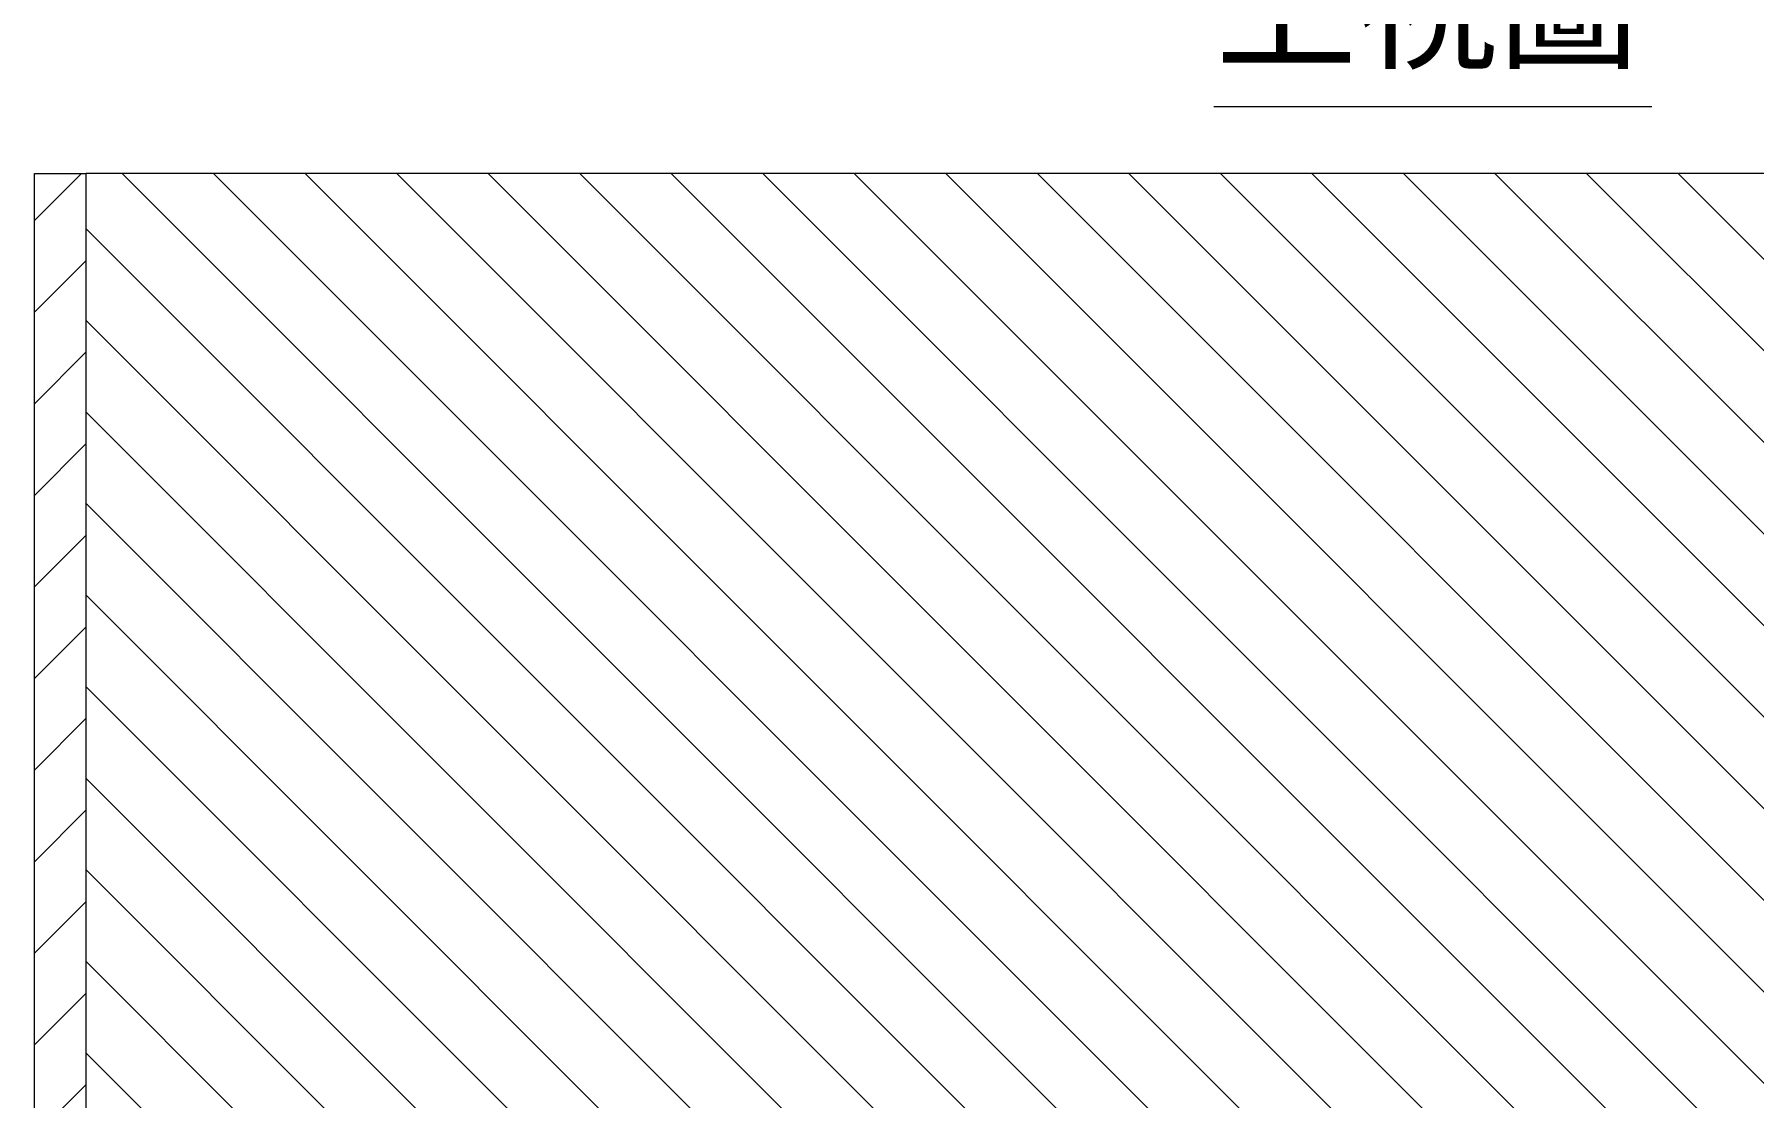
# Model space of a CAD drawing. Header units: millimetres. Extents: x -179594 to 13185, y 0 to 9270.
# Drawn here: x 8321 to 9982, y 4463 to 5489 of the extents above; entities that cross this region are included whole.
import ezdxf

# ---------------------------------------------------------------- set-up
doc = ezdxf.new("R2010")
doc.units = ezdxf.units.MM
doc.header["$MEASUREMENT"] = 0
doc.linetypes.add('HIDDEN', pattern=[9.525, 6.35, -3.175])
for name, color, linetype, lineweight in [('D', 3, 'Continuous', 13), ('H', 2, 'HIDDEN', 15), ('S', 4, 'Continuous', 15)]:
    doc.layers.add(name, color=color, linetype=linetype, lineweight=lineweight)
doc.styles.get("Standard").update_dxf_attribs({"font": 'KAIU.TTF'})

msp = doc.modelspace()

# ---------------------------------------------------------------- hatches: boundary and pattern name
at = {"layer": 'D'}
h = msp.add_hatch(dxfattribs=at)
h.set_pattern_fill('ANSI31', color=256, scale=500, angle=90, style=0)
h.set_pattern_definition([(135, (27.53, 32.87), (-44.19417, -44.19417), [])])
h.paths.add_polyline_path([(9971.356, 4355.578), (9971.356, 3725.578), (9971.356, 3295.578), (9971.356, 2675.578), (9946.356, 2675.578), (9946.356, 2665.578), (9936.748, 2665.578), (9936.748, 2657.578), (9970.856, 2657.578), (9970.856, 2654.578), (10102.14, 2654.578), (10102.14, 4441.513), (10771.356, 4441.513), (10771.356, 5354.578), (8371.356, 5354.578), (8371.356, 4441.513), (9040.571, 4441.513), (9040.571, 2654.578), (9171.856, 2654.578), (9171.856, 2657.578), (9205.963, 2657.578), (9205.963, 2665.578), (9196.356, 2665.578), (9196.356, 2675.578), (9171.356, 2675.578), (9171.356, 3295.578), (9171.356, 3725.578), (9171.356, 4355.578)])
at = {"layer": 'H', "ltscale": 5}
h = msp.add_hatch(dxfattribs=at)
h.set_pattern_fill('ANSI31', color=256, scale=500, style=0)
h.set_pattern_definition([(45, (226570.927, 23270.51), (-44.194174, 44.194174), [])])
h.paths.add_polyline_path([(10821.356, 2604.578), (10821.356, 5354.578), (10771.356, 5354.578), (10771.356, 2654.578), (8371.356, 2654.578), (8371.356, 5354.578), (8321.356, 5354.578), (8321.356, 2604.578)])
h.paths.add_polyline_path([(10821.356, 5354.578), (10771.356, 5354.578)], flags=16)
h.paths.add_polyline_path([(8321.356, 5354.578), (8371.356, 5354.578)], flags=16)

# ---------------------------------------------------------------- linework, layer by layer
at = {"layer": 'D', "color": 11}
msp.add_line((9460.371, 5419.155), (9883.265, 5419.155), dxfattribs=at)
at = {"layer": 'S', "linetype": 'Continuous'}
for p, q in [((8321.356, 2604.578), (8321.356, 5354.578)), ((8321.356, 5354.578), (8371.356, 5354.578)), ((8371.356, 2654.578), (8371.356, 5354.578)), ((10821.356, 5354.578), (8371.356, 5354.578))]:
    msp.add_line(p, q, dxfattribs=at)
at = {"layer": 'S'}
msp.add_line((8321.356, 5354.578), (8371.356, 5354.578), dxfattribs=at)
msp.add_line((8321.356, 5354.578), (8371.356, 5354.578), dxfattribs=at)

# ---------------------------------------------------------------- texts
at = {"layer": 'D', "color": 11, "insert": (9462.27, 5565.909), "char_height": 100, "attachment_point": 1}
msp.add_mtext('上視圖', dxfattribs=at)

doc.saveas('drawing.dxf')
